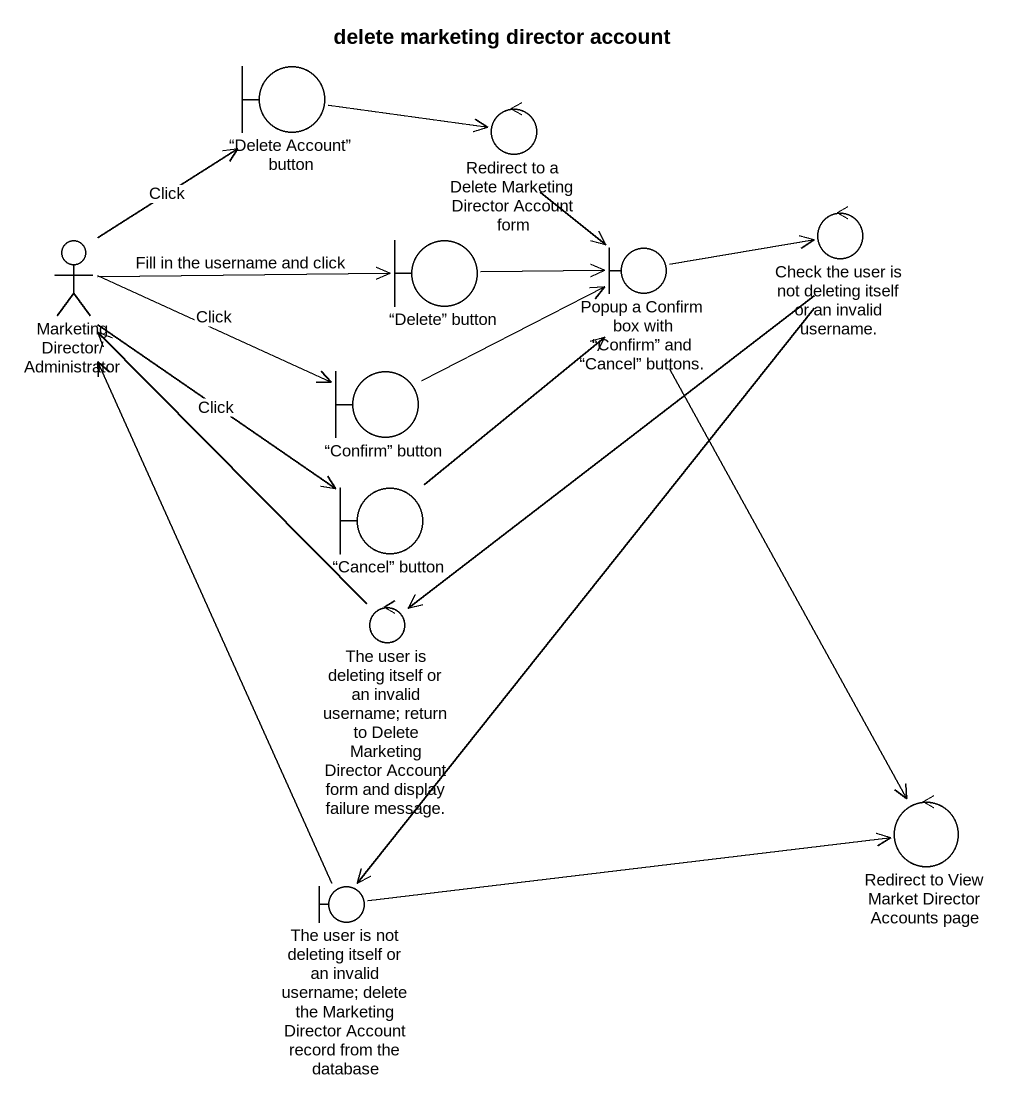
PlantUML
@startuml
title delete marketing director account
boundary "“Delete Account” button" as Delete_Account_button
control "Redirect to a Delete Marketing Director Account form" as Redirect_to_a_Delete
control "Check the user is not deleting itself or an invalid username." as Check_the_user_is_not
actor "Marketing Director/Administrator" as Marketing_Director
boundary "“Delete” button" as Delete_button
boundary "Popup a Confirm box with “Confirm” and “Cancel” buttons." as Popup_a_Confirm_box_with
boundary "“Confirm” button" as Confirm_button
boundary "“Cancel” button" as Cancel_button
control "The user is deleting itself or an invalid username; return to Delete Marketing Director Account form and display failure message." as The_user_is_deleting_itself
control "Redirect to View Market Director Accounts page" as Redirect_to_View_Market
boundary "The user is not deleting itself or an invalid username; delete the Marketing Director Account record from the database" as The_user_is_not_deleting
Delete_Account_button -right-> Redirect_to_a_Delete
Redirect_to_a_Delete --> Popup_a_Confirm_box_with
Check_the_user_is_not --> The_user_is_deleting_itself
Check_the_user_is_not --> The_user_is_not_deleting
Marketing_Director -up-> Delete_Account_button : Click
Marketing_Director -right-> Delete_button : Fill in the username and click
Marketing_Director -right-> Confirm_button : Click
Marketing_Director --> Cancel_button : Click
Delete_button -right-> Popup_a_Confirm_box_with
Popup_a_Confirm_box_with -right-> Check_the_user_is_not
Popup_a_Confirm_box_with --> Redirect_to_View_Market
Confirm_button -right-> Popup_a_Confirm_box_with
Cancel_button -up-> Popup_a_Confirm_box_with
The_user_is_deleting_itself -up-> Marketing_Director
The_user_is_not_deleting -up-> Marketing_Director
The_user_is_not_deleting -right-> Redirect_to_View_Market
@enduml
